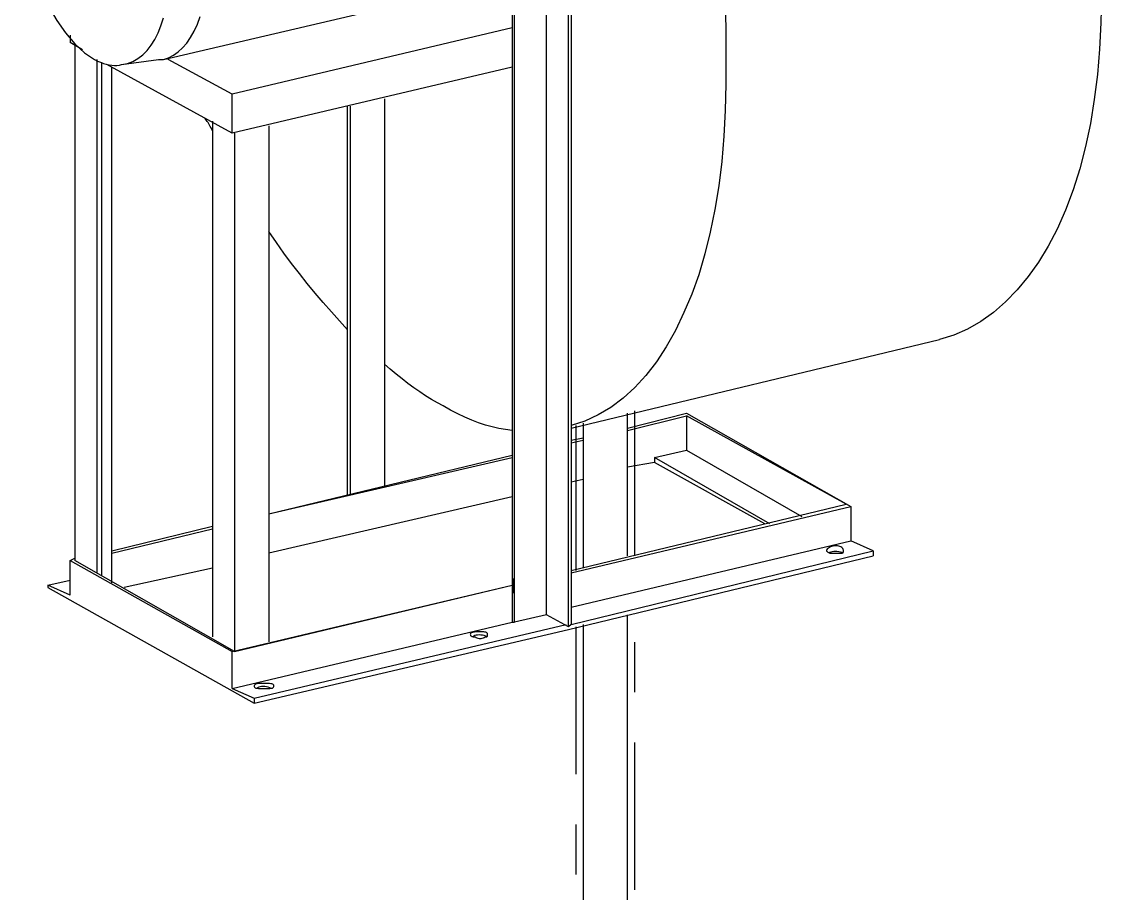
# Model space of a CAD drawing. Header units: metres. Extents: x 20 to 415, y 5 to 292.
# Drawn here: x 187.92 to 196.16, y 136.05 to 142.69 of the extents above; entities that cross this region are included whole.
import ezdxf

# ---------------------------------------------------------------- set-up
doc = ezdxf.new("R2010")
doc.units = ezdxf.units.M
for name, color, linetype in [('АРМАТУРА', 8, 'Continuous'), ('ИЗОЛЯЦИЯ', 3, 'Continuous'), ('ТРУБОПРОВОД', 5, 'Continuous')]:
    doc.layers.add(name, color=color, linetype=linetype)

msp = doc.modelspace()

# ---------------------------------------------------------------- linework, layer by layer
at = {"layer": 'АРМАТУРА'}
for points in [[(191.4745, 146.7656), (191.6194, 146.6776), (191.7617, 146.5711), (191.901, 146.4468), (192.0371, 146.3056), (192.1697, 146.1477), (192.2981, 145.9744), (192.4224, 145.7858), (192.5423, 145.5829), (192.6568, 145.3664), (192.7664, 145.1367), (192.863, 144.9026), (192.9504, 144.662), (193.0283, 144.416), (193.0965, 144.1659), (193.1549, 143.9127), (193.2032, 143.6579), (193.2412, 143.4027), (193.2686, 143.1481), (193.285, 142.8957), (193.2906, 142.6465)], [(191.9238, 138.1716), (191.9238, 145.0805)], [(191.6617, 145.0431), (191.6617, 138.1154)], [(191.6804, 138.1154), (191.6804, 145.0243)], [(192.0923, 138.078), (192.0923, 145.0056)], [(192.1111, 145.0056), (192.1111, 138.0967)], [(188.2166, 144.369), (188.1526, 144.3327), (188.0956, 144.2807), (188.0462, 144.214), (188.0045, 144.1339), (187.9708, 144.0414), (187.9457, 143.9376), (187.9292, 143.8238), (187.9219, 143.701), (187.9239, 143.5703), (187.9357, 143.4329), (187.9575, 143.299), (187.9885, 143.1675), (188.0282, 143.0406), (188.0756, 142.9195), (188.1301, 142.8056), (188.1906, 142.701), (188.2565, 142.6066), (188.3271, 142.5246), (188.4014, 142.4562), (188.4787, 142.4031)], [(189.003, 142.4031), (191.5494, 143.0022)], [(196.1553, 142.8899), (196.152, 142.6845), (196.1418, 142.4838), (196.125, 142.2887), (196.1014, 142.0994), (196.0711, 141.9163), (196.034, 141.7401), (195.9902, 141.5708), (195.9396, 141.4094), (195.8823, 141.2561), (195.8183, 141.1111), (195.7486, 140.981), (195.6745, 140.8601), (195.5959, 140.7487), (195.5127, 140.6474), (195.4251, 140.5566), (195.333, 140.4762), (195.2364, 140.407), (195.1353, 140.3491), (195.0297, 140.3029), (194.9196, 140.2686)], [(188.6847, 142.3656), (188.7285, 142.3746), (188.7699, 142.3901), (188.8088, 142.4119), (188.8453, 142.4396), (188.879, 142.4733), (188.9097, 142.5126), (188.9378, 142.5573), (188.9627, 142.6071), (188.9845, 142.6618), (189.003, 142.7214)], [(189.003, 142.4031), (189.0417, 142.4171), (189.079, 142.4368), (189.1149, 142.462), (189.1488, 142.4929), (189.1809, 142.5294), (189.2106, 142.5716), (189.2378, 142.6193), (189.2625, 142.6727), (189.284, 142.7317)], [(191.6617, 142.6465), (189.5272, 142.1409)], [(193.2906, 142.6465), (193.2906, 142.2158)], [(188.2915, 142.5903), (188.2915, 142.5341)], [(188.3851, 142.478), (188.2915, 142.5341)], [(188.3289, 142.5154), (188.3289, 138.5835)], [(188.4787, 142.4031), (188.5012, 142.3924), (188.5235, 142.383), (188.5456, 142.375), (188.5675, 142.3684), (188.5888, 142.3634), (188.6094, 142.36), (188.6296, 142.3585), (188.6489, 142.3587), (188.6673, 142.3611), (188.6847, 142.3656)], [(188.4974, 138.4899), (188.4974, 142.4031)], [(188.5349, 138.4711), (188.5349, 142.3843)], [(189.5272, 141.8414), (188.5723, 142.3656)], [(188.6847, 142.3656), (188.9655, 142.4031)], [(188.9655, 142.4031), (188.9661, 142.4031), (188.9676, 142.4031), (188.97, 142.4031), (188.9734, 142.4031), (188.9771, 142.4031), (188.9816, 142.4031), (188.9867, 142.4031), (188.9919, 142.4031), (188.9974, 142.4031), (189.003, 142.4031)], [(189.5272, 142.1409), (189.0404, 142.4031)], [(188.6098, 138.415), (188.6098, 142.3469)], [(191.6617, 142.3469), (189.5272, 141.8414)], [(193.2906, 142.2158), (193.2873, 142.0155), (193.2773, 141.8191), (193.2609, 141.6274), (193.238, 141.4412), (193.2088, 141.2609), (193.1734, 141.0876), (193.1319, 140.9215), (193.0845, 140.7635), (193.0313, 140.6144), (192.9723, 140.4746), (192.9078, 140.3392), (192.8379, 140.2143), (192.7626, 140.0999), (192.6827, 139.9962), (192.5979, 139.9035), (192.5086, 139.822), (192.4151, 139.7522), (192.3174, 139.694), (192.2161, 139.6475), (192.1111, 139.6133)], [(189.5272, 141.8414), (189.5272, 142.1409)], [(190.4072, 139.089), (190.4072, 142.0473)], [(190.426, 142.0473), (190.426, 139.089)], [(190.6881, 142.1035), (190.6881, 139.1452)], [(189.3775, 141.8601), (189.3718, 141.8713), (189.3662, 141.8824), (189.3606, 141.8934), (189.355, 141.9039), (189.3494, 141.914), (189.3437, 141.9236), (189.3381, 141.9324), (189.3325, 141.9404), (189.3269, 141.9475), (189.3213, 141.9537)], [(189.3775, 141.935), (189.3775, 138.0031)], [(189.8081, 141.8975), (189.8081, 137.9656)], [(189.5459, 141.8414), (189.5459, 137.8907)], [(190.4072, 140.3435), (190.3454, 140.4115), (190.2838, 140.4807), (190.2224, 140.5513), (190.1614, 140.6234), (190.1005, 140.697), (190.0406, 140.7723), (189.9811, 140.8492), (189.9225, 140.9282), (189.8648, 141.0093), (189.8081, 141.0924)], [(192.1111, 139.5946), (194.9196, 140.2686)], [(191.1374, 139.7631), (191.0925, 139.7867), (191.0476, 139.8123), (191.0026, 139.8402), (190.9577, 139.8698), (190.9128, 139.9012), (190.8678, 139.9344), (190.8229, 139.969), (190.778, 140.0052), (190.733, 140.0426), (190.6881, 140.0814)], [(191.6617, 139.5758), (191.6111, 139.5826), (191.5604, 139.5917), (191.5095, 139.6034), (191.4584, 139.6176), (191.4067, 139.6344), (191.3543, 139.6541), (191.3015, 139.6766), (191.2477, 139.7022), (191.193, 139.731), (191.1374, 139.7631)], [(192.5417, 139.5946), (192.9911, 139.7069)], [(192.5417, 139.5758), (192.9911, 139.6882)], [(192.9911, 139.7069), (194.2455, 138.9954)], [(192.9911, 139.6882), (192.9911, 139.426)], [(194.2081, 139.0141), (192.9911, 139.6882)], [(192.1111, 139.5009), (192.2047, 139.5197)], [(192.1111, 139.4822), (192.2047, 139.5009)], [(192.7477, 139.3699), (192.9911, 139.426)], [(192.9911, 139.426), (193.8711, 138.9205)], [(189.8081, 138.9392), (191.6617, 139.3886)], [(189.8081, 138.9392), (191.6617, 139.3699)], [(192.7477, 139.3324), (192.5417, 139.295)], [(193.6277, 138.8643), (192.7477, 139.3699)], [(192.7477, 139.3699), (192.7477, 139.3324)], [(193.5902, 138.8643), (192.7477, 139.3324)], [(192.2047, 139.2014), (192.1111, 139.1826)], [(191.6617, 139.0703), (189.8081, 138.6397)], [(192.1111, 138.5086), (194.2081, 139.0141)], [(192.1111, 138.4899), (194.2455, 138.9954)], [(194.2455, 138.9954), (194.2455, 138.7333)], [(188.6098, 138.6584), (189.3775, 138.8456)], [(188.6098, 138.6397), (189.3775, 138.8269)], [(192.1111, 138.2277), (194.2455, 138.7333)], [(192.1111, 138.0967), (194.414, 138.6584)], [(194.1894, 138.6584), (194.1888, 138.664), (194.1871, 138.6694), (194.1843, 138.6749), (194.1804, 138.6797), (194.1753, 138.6842), (194.1691, 138.6882), (194.1618, 138.6913), (194.1534, 138.6938), (194.1439, 138.6953), (194.1332, 138.6958), (194.122, 138.6953), (194.1111, 138.6938), (194.1006, 138.6913), (194.0907, 138.6882), (194.0817, 138.6842), (194.0738, 138.6797), (194.0675, 138.6749), (194.0626, 138.6694), (194.0594, 138.664), (194.0583, 138.6584)], [(194.0583, 138.6584), (194.0589, 138.6578), (194.0604, 138.6565), (194.0628, 138.6545), (194.0662, 138.6518), (194.0701, 138.649), (194.0744, 138.6462), (194.0794, 138.6438), (194.0847, 138.6417), (194.0901, 138.6402), (194.0957, 138.6397), (194.1014, 138.6397), (194.1072, 138.6397), (194.1132, 138.6397), (194.1193, 138.6397), (194.1263, 138.6397), (194.1336, 138.6397), (194.1414, 138.6397), (194.1502, 138.6397), (194.16, 138.6397), (194.1706, 138.6397)], [(194.1894, 138.6397), (194.1776, 138.6447), (194.165, 138.6486), (194.1521, 138.6515), (194.139, 138.6531), (194.1263, 138.6537), (194.1139, 138.6531), (194.1025, 138.6515), (194.0924, 138.6486), (194.0838, 138.6447), (194.077, 138.6397)], [(194.1706, 138.6397), (194.1757, 138.6402), (194.1798, 138.6417), (194.183, 138.6438), (194.1852, 138.6462), (194.1871, 138.649), (194.1882, 138.6518), (194.1888, 138.6545), (194.1892, 138.6565), (194.1894, 138.6578), (194.1894, 138.6584)], [(194.414, 138.6584), (194.2455, 138.7333)], [(194.414, 138.6584), (194.414, 138.6209)], [(188.2915, 138.5835), (188.3289, 138.6022)], [(188.2915, 138.5835), (189.5272, 137.8907)], [(188.2915, 138.3214), (188.2915, 138.5835)], [(189.5459, 137.8907), (188.3289, 138.5835)], [(192.0923, 138.0592), (194.414, 138.6209)], [(189.3775, 138.5273), (188.7034, 138.3775)], [(188.123, 138.3963), (188.2915, 138.4337)], [(191.6701, 138.3343), (191.6701, 138.4466)], [(188.2915, 138.3214), (188.123, 138.3963)], [(188.123, 138.3963), (188.123, 138.3775)], [(188.123, 138.3775), (189.6957, 137.4975)], [(189.5272, 137.8907), (191.6617, 138.3963)], [(189.5459, 137.8907), (191.6617, 138.3963)], [(191.9238, 138.1716), (191.6804, 138.1154)], [(192.0923, 138.078), (191.9238, 138.1716)], [(189.5272, 137.6099), (191.6617, 138.1154)], [(189.6957, 137.535), (192.0736, 138.0967)], [(191.6617, 138.1154), (191.6804, 138.1154)], [(192.1111, 138.0967), (192.0923, 138.078)], [(189.6957, 137.4975), (192.0923, 138.0592)], [(191.4745, 138.0218), (191.4739, 138.0268), (191.4722, 138.031), (191.4694, 138.0341), (191.4655, 138.0366), (191.4604, 138.0383), (191.4542, 138.0394), (191.4469, 138.0401), (191.4385, 138.0403), (191.429, 138.0405), (191.4183, 138.0405), (191.4071, 138.0405), (191.3962, 138.0403), (191.3857, 138.0401), (191.3758, 138.0394), (191.3668, 138.0383), (191.359, 138.0366), (191.3526, 138.0341), (191.3477, 138.031), (191.3445, 138.0268), (191.3434, 138.0218)], [(191.3434, 138.0218), (191.344, 138.0167), (191.3455, 138.0126), (191.3479, 138.0094), (191.3513, 138.0072), (191.3552, 138.0055), (191.3595, 138.0044), (191.3646, 138.0036), (191.3698, 138.0032), (191.3752, 138.0031), (191.3809, 138.0031), (191.387, 137.998), (191.3942, 137.9941), (191.4018, 137.9913), (191.4099, 137.9896), (191.4183, 137.989), (191.4267, 137.9896), (191.4348, 137.9913), (191.4426, 137.9941), (191.4496, 137.998), (191.4557, 138.0031)], [(191.4745, 138.0031), (191.4627, 138.0081), (191.4501, 138.012), (191.4372, 138.0149), (191.4241, 138.0165), (191.4114, 138.0171), (191.399, 138.0165), (191.3876, 138.0149), (191.3775, 138.012), (191.3689, 138.0081), (191.3621, 138.0031)], [(191.4557, 138.0031), (191.4608, 138.0031), (191.4649, 138.0032), (191.4681, 138.0036), (191.4705, 138.0044), (191.4722, 138.0055), (191.4733, 138.0072), (191.4739, 138.0094), (191.4743, 138.0126), (191.4745, 138.0167), (191.4745, 138.0218)], [(189.5272, 137.6099), (189.5272, 137.8907)], [(189.5272, 137.6099), (189.6957, 137.535)], [(189.8455, 137.6286), (189.8444, 137.6336), (189.8414, 137.6378), (189.8364, 137.641), (189.83, 137.6434), (189.8221, 137.6451), (189.8131, 137.6462), (189.8034, 137.6469), (189.7927, 137.6471), (189.7819, 137.6473), (189.7706, 137.6473), (189.7594, 137.6473), (189.7485, 137.6471), (189.7381, 137.6469), (189.7281, 137.6462), (189.7191, 137.6451), (189.7113, 137.6434), (189.7049, 137.641), (189.6999, 137.6378), (189.6969, 137.6336), (189.6957, 137.6286)], [(189.6957, 137.6286), (189.6963, 137.6235), (189.6978, 137.6194), (189.7002, 137.6164), (189.7036, 137.614), (189.7075, 137.6123), (189.7119, 137.6112), (189.7169, 137.6104), (189.7221, 137.6101), (189.7276, 137.6099), (189.7332, 137.6099), (189.7394, 137.6099), (189.7463, 137.6099), (189.7542, 137.6099), (189.7622, 137.6099), (189.7706, 137.6099), (189.7791, 137.6099), (189.7873, 137.6099), (189.795, 137.6099), (189.8019, 137.6099), (189.8081, 137.6099)], [(189.8268, 137.6099), (189.815, 137.6149), (189.8027, 137.6189), (189.7895, 137.6217), (189.7764, 137.6234), (189.7637, 137.6239), (189.7514, 137.6234), (189.7399, 137.6217), (189.7298, 137.6189), (189.7212, 137.6149), (189.7145, 137.6099)], [(189.8081, 137.6099), (189.8137, 137.6099), (189.8191, 137.6101), (189.8244, 137.6104), (189.8294, 137.6112), (189.8339, 137.6123), (189.8377, 137.614), (189.841, 137.6164), (189.8435, 137.6194), (189.845, 137.6235), (189.8455, 137.6286)], [(189.6957, 137.535), (189.6957, 137.4975)]]:
    msp.add_lwpolyline(points, dxfattribs=at)
at = {"layer": 'ИЗОЛЯЦИЯ'}
for points in [[(192.5979, 138.6209), (192.5979, 139.7256)], [(192.1485, 139.6133), (192.1485, 138.5086)], [(192.1485, 138.078), (192.1485, 136.9546)], [(192.5979, 137.5799), (192.5979, 137.9619)], [(192.5979, 136.0746), (192.5979, 137.198)], [(192.1485, 136.5726), (192.1485, 136.1906)]]:
    msp.add_lwpolyline(points, dxfattribs=at)
at = {"layer": 'ТРУБОПРОВОД'}
for points in [[(192.5417, 138.6209), (192.5417, 139.7069)], [(192.2047, 139.632), (192.2047, 138.5273)], [(192.5417, 130.0082), (192.5417, 138.1716)], [(192.2047, 138.0967), (192.2047, 130.0082)]]:
    msp.add_lwpolyline(points, dxfattribs=at)

doc.saveas('drawing.dxf')
